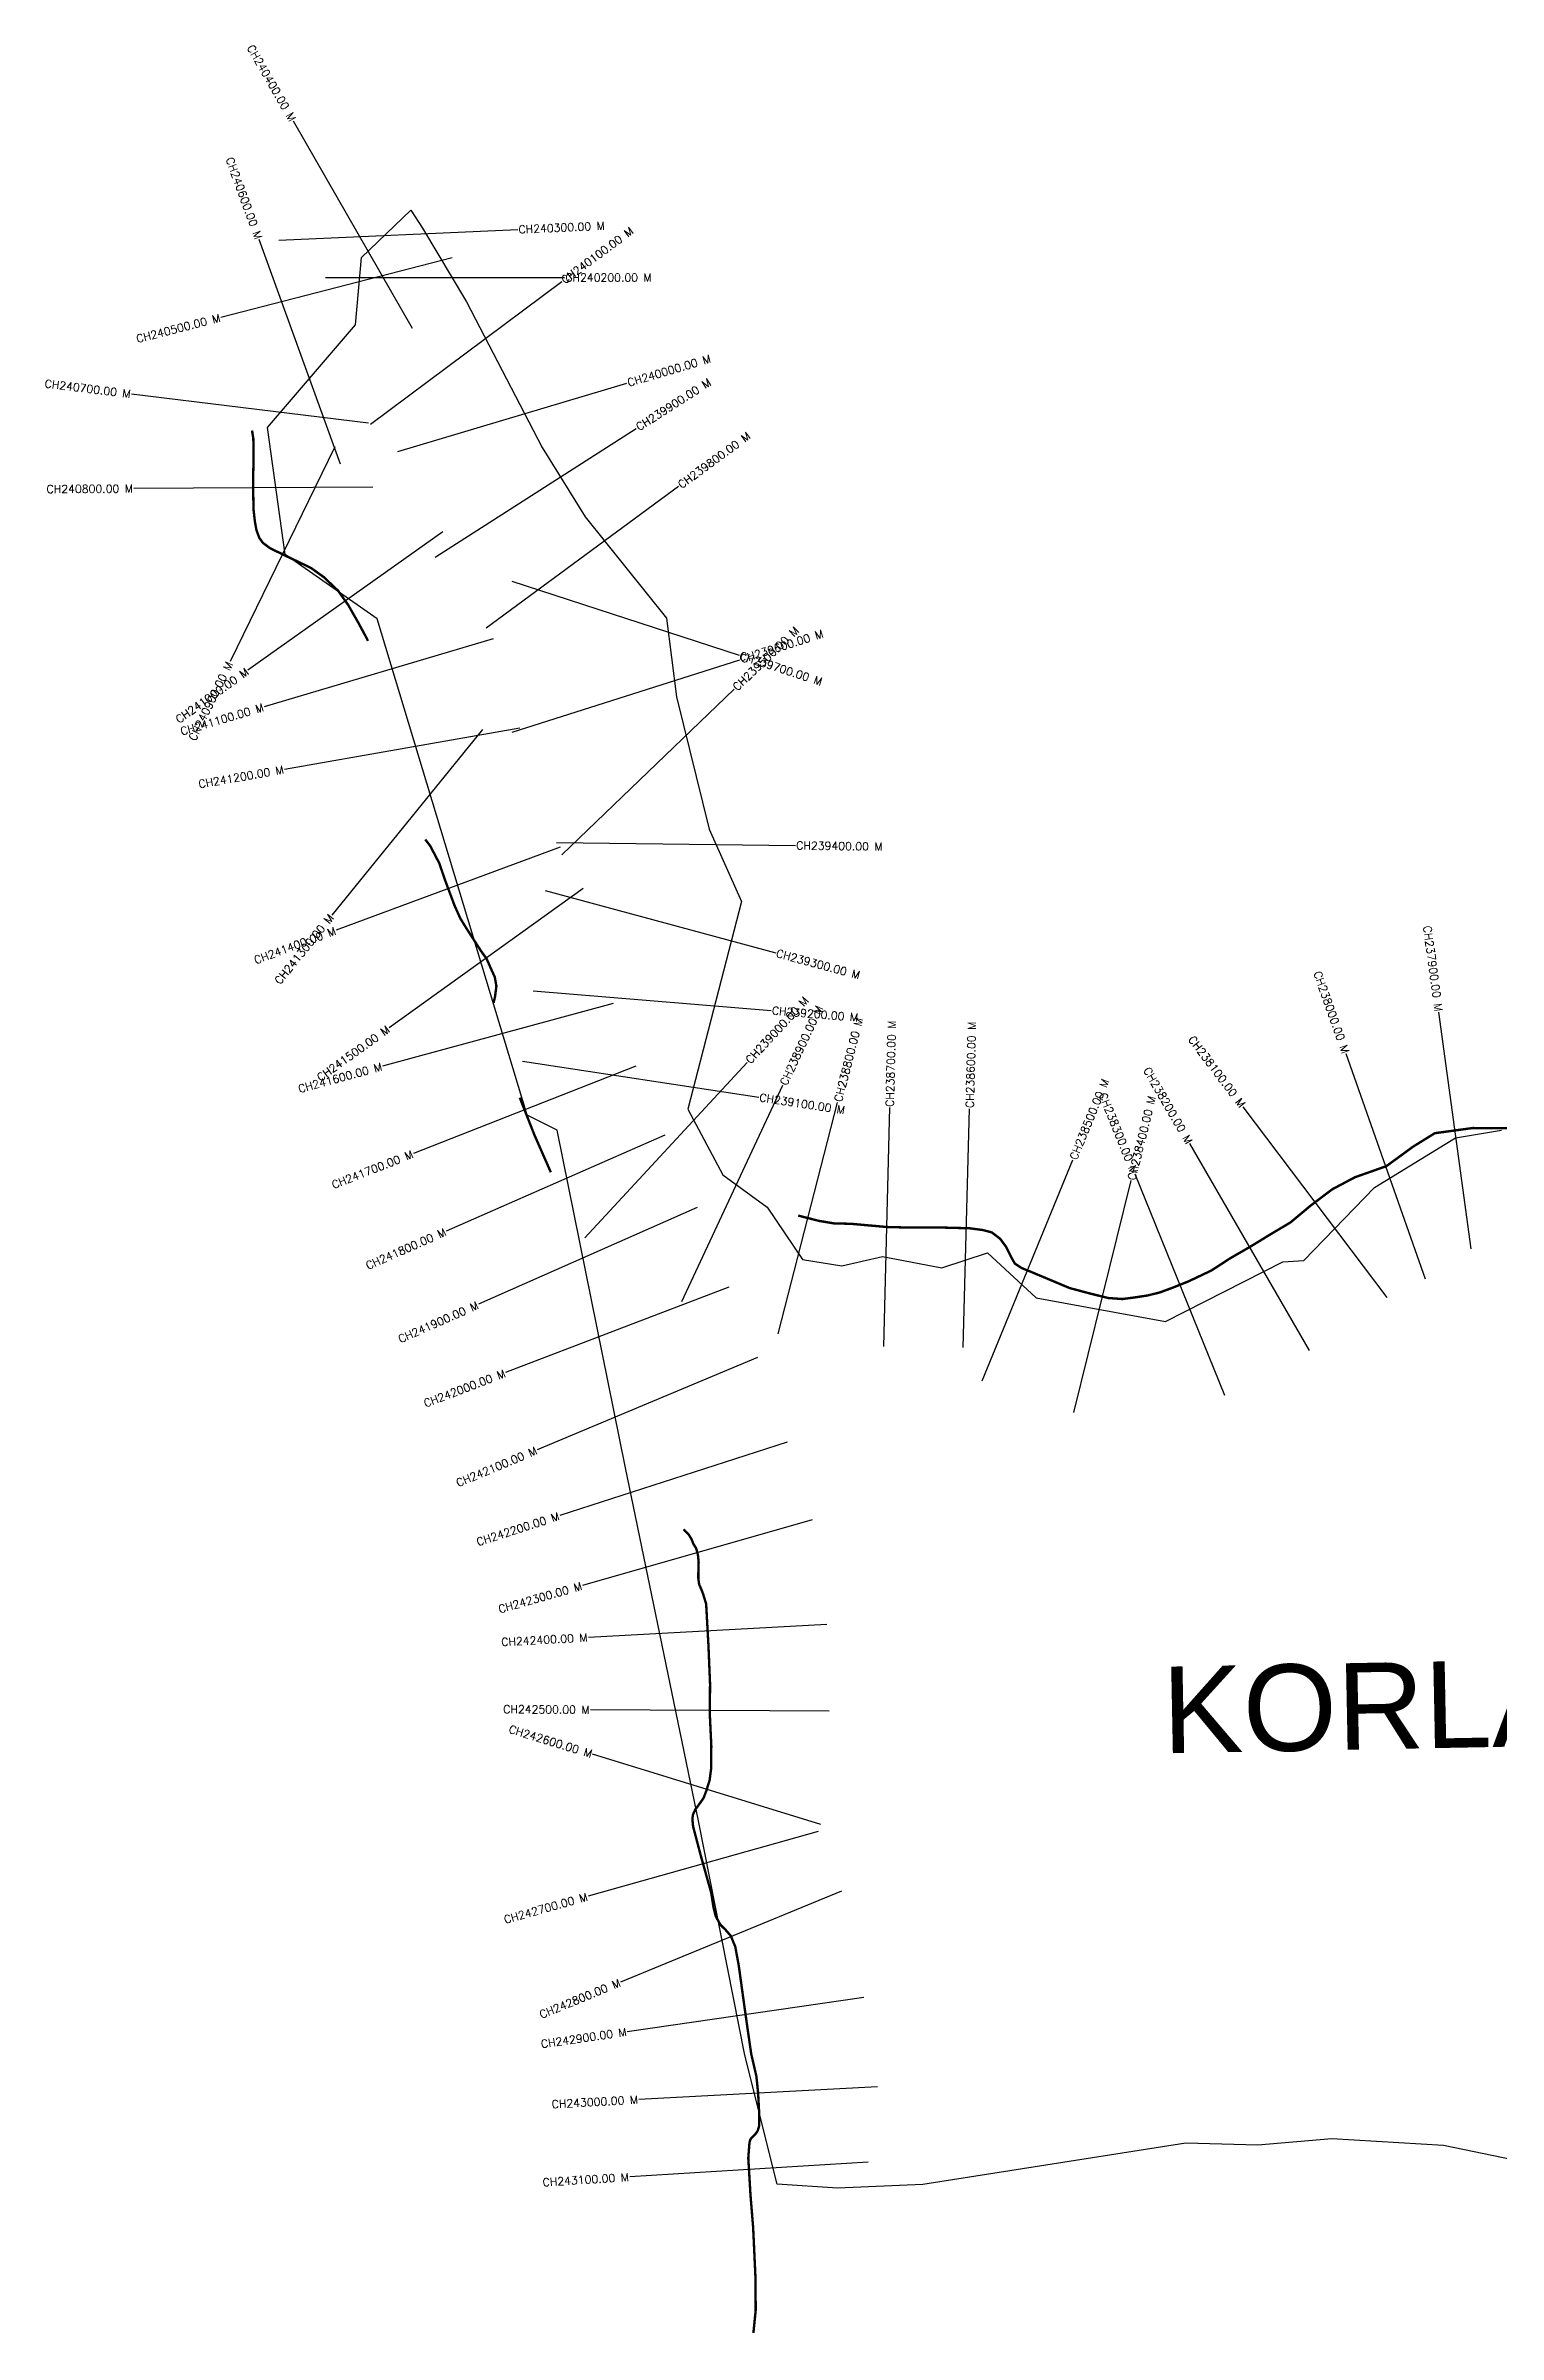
# Model space of a CAD drawing. Header units: metres. Extents: x 278633 to 282207, y 2048662 to 2051536.
# Drawn here: x 278633 to 280457, y 2048662 to 2051536 of the extents above; entities that cross this region are included whole.
import ezdxf
from ezdxf.enums import TextEntityAlignment as Align

# ---------------------------------------------------------------- set-up
doc = ezdxf.new("R2010")
doc.units = ezdxf.units.M
for name, color, linetype in [('CS', 134, 'Continuous'), ('CSMark', 6, 'Continuous'), ('NATURALLY PROTECTED', 3, 'Continuous'), ('village', 3, 'Continuous'), ('VILLAGE NAME', 250, 'Continuous')]:
    doc.layers.add(name, color=color, linetype=linetype)
doc.styles.get("Standard").update_dxf_attribs({"font": 'simplex.shx'})

msp = doc.modelspace()

# ---------------------------------------------------------------- linework, layer by layer
at = {"layer": 'CS'}
for p, q in [((279093.6, 2051181.1), (278944.1, 2051441.2)), ((278925.9, 2051292), (279225.6, 2051305.3)), ((279143.5, 2051269.6), (278853, 2051194.8)), ((279003.1, 2051010.5), (278900.9, 2051292.5)), ((278984.4, 2051244.9), (279284.4, 2051244.9)), ((279040.7, 2051060.6), (279281.2, 2051239.8)), ((279038.4, 2051062), (278740.6, 2051098.6)), ((279075.2, 2051026.5), (279362.7, 2051112.2)), ((279122, 2050893.6), (279374.5, 2051055.5)), ((278996.2, 2051032.1), (278864.5, 2050762.5)), ((279043.6, 2050981.5), (278743.6, 2050979.8)), ((279186.1, 2050804.9), (279427.7, 2050982.7)), ((279131.6, 2050925.5), (278887, 2050751.8)), ((279218.4, 2050863.7), (279503.7, 2050770.8)), ((279194.9, 2050791.2), (278907.4, 2050705.7)), ((279218.6, 2050674), (279504.6, 2050764.9)), ((279281.1, 2050519.9), (279497.3, 2050727.9)), ((279228.3, 2050678.9), (278932.7, 2050627.2)), ((279181.5, 2050677.1), (278992.4, 2050444.2)), ((279279, 2050529.6), (278997.8, 2050425.1)), ((279274.3, 2050535.5), (279574.3, 2050531.7)), ((279308, 2050477.4), (279064.1, 2050302.6)), ((279259.9, 2050475.1), (279549.5, 2050396.8)), ((279244.9, 2050349.2), (279543.9, 2050324.5)), ((279345.4, 2050333.2), (279055.9, 2050254.4)), ((280422.6, 2050025), (280382.1, 2050322.3)), ((280365.3, 2049987), (280265.6, 2050270)), ((279373.8, 2050254.4), (279094.6, 2050144.8)), ((279231.6, 2050260.5), (279528.2, 2050215.5)), ((279310, 2050038.9), (279513.7, 2050259.1)), ((279431.5, 2049958.7), (279558.5, 2050230.4)), ((279552.5, 2049918.4), (279627.2, 2050208.9)), ((279685.3, 2049902.4), (279692.7, 2050202.3)), ((279784.9, 2049900.9), (279793, 2050200.8)), ((280317.2, 2049963.9), (280136.6, 2050203.4)), ((279410.5, 2050167.8), (279135.8, 2050047.2)), ((280219.7, 2049897.4), (280069.6, 2050157.1)), ((279808.7, 2049859), (279922.4, 2050136.7)), ((280113.2, 2049840.7), (280000.7, 2050118.8)), ((279923.7, 2049819.4), (279995.8, 2050110.6)), ((279450.8, 2050076.8), (279176.5, 2049955.3)), ((279490.6, 2049976.7), (279210.4, 2049869.5)), ((279526.7, 2049888.5), (279250, 2049772.6)), ((279563.9, 2049782.3), (279278.5, 2049690)), ((279595.4, 2049684.6), (279306.9, 2049602.1)), ((279613.8, 2049553.3), (279314.3, 2049537)), ((279616.8, 2049444.3), (279316.9, 2049446.1)), ((279606.3, 2049301.8), (279319.6, 2049390.1)), ((279602.8, 2049293), (279314, 2049211.8)), ((279632.3, 2049218.2), (279354.8, 2049104.1)), ((279660.1, 2049084.6), (279363.2, 2049041.7)), ((279677.2, 2048972.6), (279377.6, 2048956.4)), ((279665.7, 2048877.7), (279366.2, 2048859.2))]:
    msp.add_line(p, q, dxfattribs=at)
at = {"layer": 'NATURALLY PROTECTED', "color": 2, "const_width": 3, "flags": 128}
for points in [[(278892.1, 2051052.7), (278893.7, 2051042.7), (278894.1, 2051023.4), (278893.5, 2050992.6), (278893.7, 2050967), (278894.1, 2050952.4), (278895.7, 2050938.3), (278897.6, 2050927.8), (278901.2, 2050917.9), (278905.6, 2050911.8), (278914.6, 2050905), (278931.4, 2050896.8), (278949.6, 2050888.1), (278965.9, 2050880.3), (278982.2, 2050868.6), (279000.1, 2050851.6), (279012.9, 2050833.5), (279025.2, 2050811.9), (279036.4, 2050791.2), (279037.5, 2050788.4)], [(279109.6, 2050539.1), (279115.8, 2050531), (279127.1, 2050509.4), (279134.7, 2050487.3), (279146.1, 2050456.7), (279153.6, 2050439.9), (279161.5, 2050427.1), (279179.6, 2050399), (279186.6, 2050389.2), (279191.4, 2050378.3), (279196.8, 2050366.4), (279198.9, 2050354.9), (279197.1, 2050341.4), (279195.3, 2050333.8)], [(279228.2, 2050214.8), (279246.6, 2050168), (279267.2, 2050121.1)], [(280485.6, 2050176.3), (280424.7, 2050176.7), (280377, 2050170.2), (280349.6, 2050153.2), (280316.2, 2050128.8), (280276.8, 2050114.9), (280248.2, 2050099.7), (280220.8, 2050079), (280195.9, 2050058.2), (280168.1, 2050041.6), (280145.1, 2050027.5), (280120.6, 2050013.4), (280096.5, 2049997.7), (280068, 2049984.2), (280049.1, 2049976.6), (280031.5, 2049970.1), (280016, 2049966.3), (280000.1, 2049963.9), (279984.8, 2049961.9), (279966.9, 2049963.2), (279941.6, 2049969.5), (279918.5, 2049975.7), (279897.6, 2049984.5), (279869.2, 2049996.4), (279858.2, 2050000.9), (279849.7, 2050006.5), (279844.7, 2050015.4), (279838.9, 2050027.3), (279831.3, 2050037.6), (279820.8, 2050045.6), (279810, 2050048.5), (279792.8, 2050050.8), (279750.2, 2050051.9), (279715.9, 2050051.7), (279688.6, 2050052.4), (279644.2, 2050056.4), (279622.9, 2050056.9), (279604.1, 2050060), (279580.6, 2050066), (279577.8, 2050066.8)], [(279434, 2049672.7), (279435.4, 2049671.1), (279440.5, 2049665.8), (279443.9, 2049660.2), (279446.1, 2049654.5), (279449.6, 2049648.9), (279451.8, 2049641.1), (279452.8, 2049631.4), (279452.4, 2049617.6), (279452.4, 2049611.1), (279453.4, 2049603.5), (279456.5, 2049596.4), (279458.4, 2049591.4), (279462.2, 2049579), (279465.1, 2049526.5), (279467.1, 2049478.6), (279466.8, 2049440.3), (279468.7, 2049400.6), (279468.4, 2049371.7), (279466.6, 2049357.8), (279462.4, 2049344.2), (279459, 2049335.2), (279453.2, 2049327), (279448.5, 2049320.7), (279445.7, 2049314.4), (279444.9, 2049308.9), (279445.8, 2049299.6), (279455.2, 2049263.8), (279468.6, 2049215.9), (279471.4, 2049197.8), (279474.2, 2049186.7), (279480.1, 2049176), (279486.8, 2049169.4), (279493.2, 2049162), (279498.8, 2049148.3), (279503.2, 2049124.4), (279511.5, 2049064.3), (279518.8, 2049013.7), (279525.3, 2048985.6), (279527.4, 2048965.3), (279529, 2048935.1), (279528.6, 2048922.7), (279526.9, 2048917.2), (279524.4, 2048913.6), (279521.1, 2048910.3), (279517.8, 2048906.5), (279516.6, 2048902.6), (279515.1, 2048882.9), (279517.9, 2048836.2), (279521.2, 2048795.8), (279524.2, 2048731.4), (279524.4, 2048691.6), (279521.5, 2048663.2)]]:
    msp.add_lwpolyline(points, dxfattribs=at)
at = {"layer": 'village', "color": 3}
for points in [[(280487, 2048878.2, 0), (280387.8, 2048898.7, 0), (280247.8, 2048907.2, 0), (280154.8, 2048899.3, 0), (280064.4, 2048901.8, 0), (279734.3, 2048849.7, 0), (279627.1, 2048845, 0), (279551.2, 2048850.1, 0), (279510.8, 2049012.2, 0), (279452.8, 2049306.7, 0), (279360.9, 2049749.9, 0), (279275, 2050173.9, 0), (279237.4, 2050193, 0), (279049.2, 2050816.3, 0), (278933.5, 2050897.2, 0), (278911.5, 2051056.5, 0), (279022.1, 2051185.6, 0), (279029.7, 2051269.9, 0), (279091.6, 2051329.5, 0), (279106, 2051307, 0), (279161.4, 2051214.4, 0), (279256.3, 2051031.6, 0), (279310.3, 2050944.5, 0), (279412.5, 2050816.9, 0), (279424.8, 2050718.3, 0), (279466.2, 2050552.2, 0), (279506.7, 2050461.1, 0), (279439.2, 2050200.3, 0), (279483.2, 2050118.1, 0)], [(279483.2, 2050118.1, 0), (279538.9, 2050077.5, 0), (279583.2, 2050011.4, 0), (279632.7, 2050003.7, 0), (279683.7, 2050015.3, 0), (279757.9, 2050001.3, 0), (279815.6, 2050019.9, 0), (279876.5, 2049963.4, 0), (280039.1, 2049933.5, 0), (280186.2, 2050008.6, 0), (280212.5, 2050010.2, 0), (280301.4, 2050101.8, 0), (280403, 2050164.2, 0), (280460.6, 2050174.1, 0)]]:
    msp.add_polyline3d(points, dxfattribs=at)

# ---------------------------------------------------------------- texts
at = {"layer": 'CSMark'}
for s, rotation, p in [('CH240400.00 M', 299.9013, (278943.6, 2051442.1)), ('CH240600.00 M', 289.9238, (278900.6, 2051293.5)), ('CH240500.00 M', 14.4282, (278852, 2051194.6)), ('CH240700.00 M', 352.9949, (278739.6, 2051098.7)), ('CH240800.00 M', 0.3195, (278742.6, 2050979.8)), ('CH241000.00 M', 35.3751, (278886.2, 2050751.3)), ('CH240900.00 M', 63.9737, (278864.1, 2050761.6)), ('CH241100.00 M', 16.569, (278906.4, 2050705.4)), ('CH241200.00 M', 9.9162, (278931.8, 2050627.1)), ('CH241300.00 M', 50.9184, (278991.7, 2050443.4)), ('CH241400.00 M', 20.3732, (278996.8, 2050424.8)), ('CH237900.00 M', 277.7497, (280382, 2050323.3)), ('CH238000.00 M', 289.3975, (280265.3, 2050270.9)), ('CH241500.00 M', 35.6319, (279063.3, 2050302)), ('CH238100.00 M', 307.0178, (280136, 2050204.2)), ('CH241600.00 M', 15.2281, (279055, 2050254.1)), ('CH238200.00 M', 300.0155, (280069.1, 2050158)), ('CH238300.00 M', 292.0262, (280000.3, 2050119.7)), ('CH241700.00 M', 21.4299, (279093.7, 2050144.4)), ('CH241800.00 M', 23.703, (279134.9, 2050046.8)), ('CH241900.00 M', 23.8888, (279175.6, 2049954.9)), ('CH242000.00 M', 20.9468, (279209.5, 2049869.1)), ('CH242100.00 M', 22.7301, (279249.1, 2049772.2)), ('CH242200.00 M', 17.9183, (279277.5, 2049689.7)), ('CH242300.00 M', 15.953, (279306, 2049601.8)), ('CH242400.00 M', 3.1221, (279313.3, 2049536.9)), ('CH242500.00 M', 359.6499, (279315.9, 2049446.1)), ('CH242600.00 M', 342.8874, (279318.7, 2049390.4)), ('CH242700.00 M', 15.7211, (279313, 2049211.5)), ('CH242800.00 M', 22.3383, (279353.9, 2049103.8)), ('CH242900.00 M', 8.225, (279362.2, 2049041.6)), ('CH243000.00 M', 3.0875, (279376.6, 2048956.4)), ('CH243100.00 M', 3.5274, (279365.2, 2048859.2))]:
    msp.add_text(s, height=10, rotation=rotation, dxfattribs=at).set_placement(p, align=Align.MIDDLE_RIGHT)
for s, rotation, p in [('CH240300.00 M', 2.5268, (279226.6, 2051305.3)), ('CH240100.00 M', 36.6879, (279282, 2051240.4)), ('CH240000.00 M', 16.5907, (279363.7, 2051112.5)), ('CH239900.00 M', 32.6628, (279375.4, 2051056.1)), ('CH239800.00 M', 36.3524, (279428.5, 2050983.3)), ('CH239500.00 M', 43.8966, (279498, 2050728.6)), ('CH239600.00 M', 17.6296, (279505.5, 2050765.2)), ('CH239700.00 M', 341.9584, (279504.6, 2050770.5)), ('CH239400.00 M', 359.265, (279575.3, 2050531.6)), ('CH239300.00 M', 344.8693, (279550.5, 2050396.6)), ('CH239000.00 M', 47.2335, (279514.4, 2050259.9)), ('CH239200.00 M', 355.282, (279544.9, 2050324.4)), ('CH238900.00 M', 64.9485, (279558.9, 2050231.3)), ('CH238800.00 M', 75.5861, (279627.5, 2050209.9)), ('CH238700.00 M', 88.5923, (279692.7, 2050203.3)), ('CH238600.00 M', 88.4641, (279793, 2050201.8)), ('CH238500.00 M', 67.7265, (279922.8, 2050137.6)), ('CH239100.00 M', 351.3805, (279529.2, 2050215.3)), ('CH238400.00 M', 76.0897, (279996, 2050111.5))]:
    msp.add_text(s, height=10, rotation=rotation, dxfattribs=at).set_placement(p, align=Align.MIDDLE_LEFT)
msp.add_text('CH240200.00 M', height=10, dxfattribs=at).set_placement((279285.4, 2051244.9), align=Align.MIDDLE_LEFT)
at = {"layer": 'VILLAGE NAME', "insert": (280033.6, 2049500), "char_height": 108.748, "attachment_point": 1, "rotation": 1.1028}
msp.add_mtext_dynamic_manual_height_columns('{\\fArial|b0|i0|c0|p34;KORLAI}', width=726.929, gutter_width=543.7, heights=[0], dxfattribs=at)

doc.saveas('drawing.dxf')
